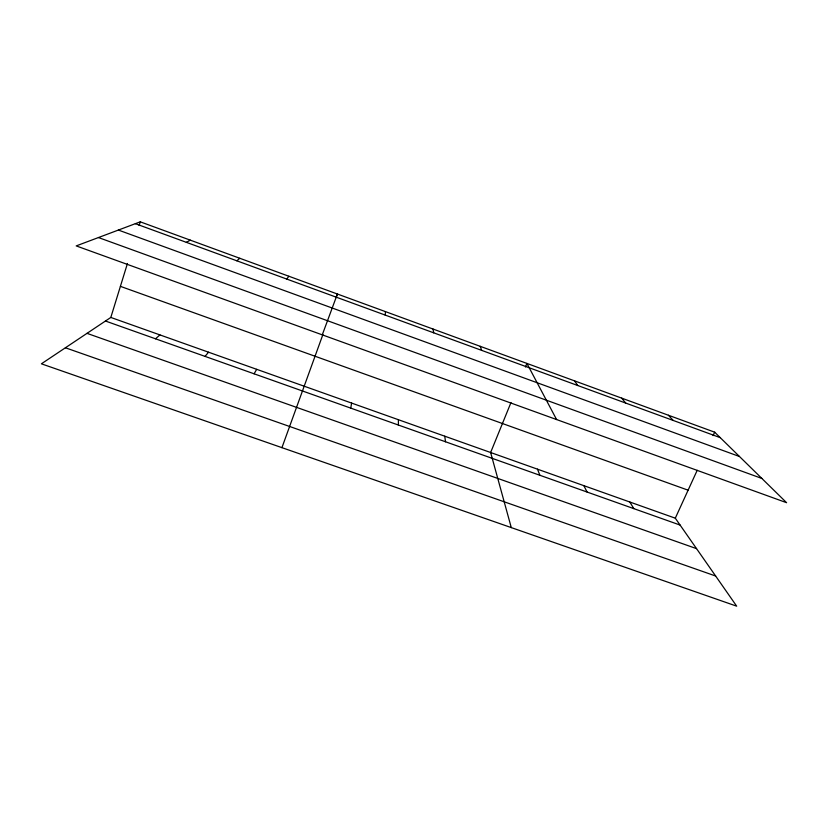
<?xml version="1.0" encoding="UTF-8"?>
<svg xmlns="http://www.w3.org/2000/svg" width="828" height="828" viewBox="0 0 828 828"><rect width="100%" height="100%" fill="white"/><g stroke="black" fill="none" stroke-linecap="round" stroke-linejoin="round"><path stroke-width="1.24" d="M398.371 425.033L398.403 419.713M385.196 315.085L385.475 311.628M350.741 408.121L351.621 403.081M110.817 317.445L675.296 518.183L736.682 606.168L41.4 363.813L110.817 317.445L127.45 263.47M139.135 225.516L140.274 221.832L714.657 432.175L786.6 502.699L76.217 245.906L140.274 221.832M322.899 334.553L281.934 447.658M336.127 297.583L337.4 294.023L322.268 334.854M510.979 402.553L490.631 452.512L511.28 527.602M525.449 367.001L526.908 363.42L556.592 419.558M675.296 518.183L697.207 470.304M713.074 435.621L714.657 432.175M254.082 373.801L256.701 369.329M286.767 279.077L288.848 276.241M205.033 356.382L208.552 352.2M155.498 338.797L159.928 334.916M236.808 260.799L239.809 258.284M186.331 242.335L190.295 240.141M65.412 347.781L715.63 576.009M87.002 333.353L696.534 548.633M105.456 321.026L680.088 525.066M120.402 286.353L688.109 490.186M98.449 237.543L761.863 478.449M118.373 230.06L739.476 456.507M135.347 223.674L720.256 437.66M668.403 415.242L673.205 420.458M621.704 398.133L625.689 403.07M574.539 380.859L577.696 385.506M629.797 501.996L633.824 508.63M583.854 485.663L587.093 492.039M537.475 469.165L539.897 475.282M480.219 346.321L481.679 350.379M433.075 329.058L433.675 332.825M444.739 436.19L445.536 441.779"/></g></svg>
